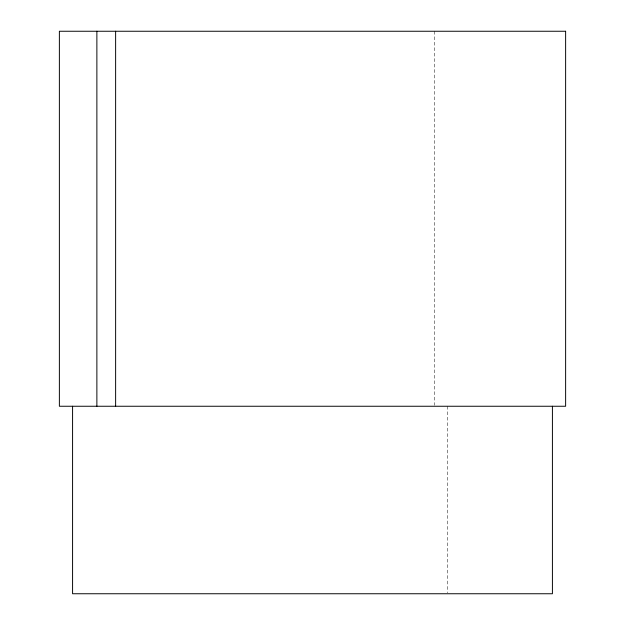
<?xml version="1.0" encoding="UTF-8"?>
<svg xmlns="http://www.w3.org/2000/svg" width="625" height="625" viewBox="0 0 625 625"><rect width="100%" height="100%" fill="white"/><g stroke="black" fill="none" stroke-linecap="round" stroke-linejoin="round"><path stroke-width="0.47" stroke-dasharray="3.12 2.34" d="M447.578 406.25L447.578 592.773M434.375 31.25L434.375 405.273"/><path stroke-width="0.94" d="M552.414 406.25L552.414 593.75L72.578 593.75L72.578 406.25M115.625 31.25L115.625 406.25M96.875 31.25L96.875 406.25M565.625 31.25L59.375 31.25L59.375 406.25L565.625 406.25L565.625 31.25"/></g></svg>
